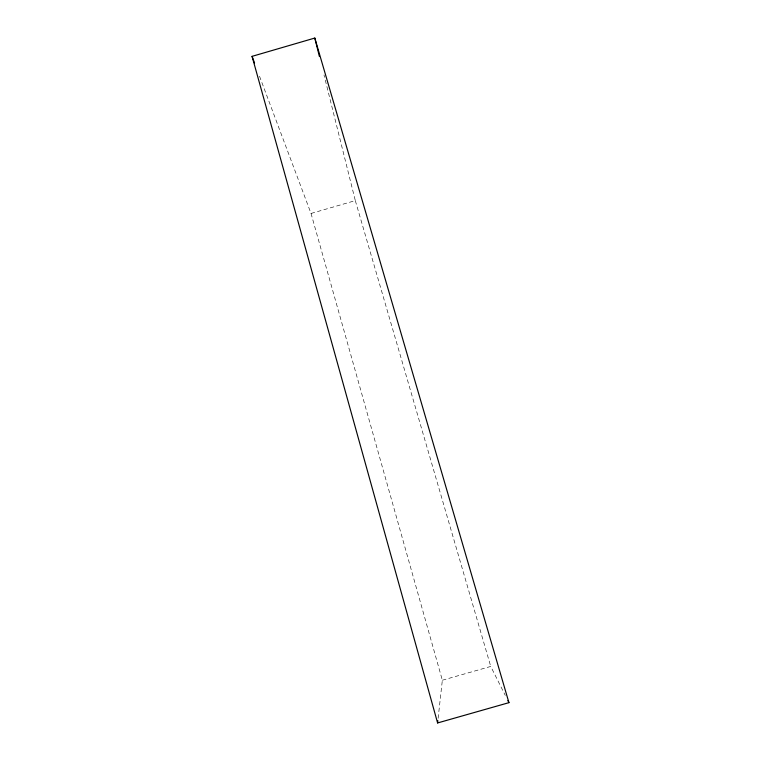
<?xml version="1.0" encoding="UTF-8"?>
<svg xmlns="http://www.w3.org/2000/svg" width="761" height="761" viewBox="0 0 761 761"><rect width="100%" height="100%" fill="white"/><g stroke="black" fill="none" stroke-linecap="round" stroke-linejoin="round"><path stroke-width="0.57" stroke-dasharray="3.81 2.85" d="M438.117 718.327L442.341 680.229L311.03 213.461L258.702 74.055M311.03 213.461L355.311 200.619L323.996 74.949M442.341 680.229L490.74 666.446L505.294 695.421M355.311 200.619L490.74 666.446"/><path stroke-width="1.14" d="M437.604 722.95L252.062 56.352L314.807 38.05L508.938 702.66L437.604 722.95L437.86 720.638M507.901 700.596L508.938 702.66M252.062 56.352L254.555 62.982M314.807 38.05L319.401 56.495"/></g></svg>
